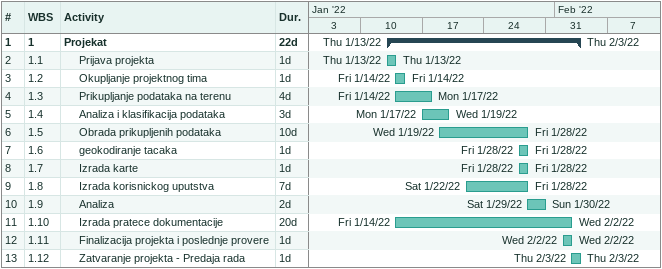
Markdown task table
| ID | WBS | Task | Duration | Start | Finish |
|---|---|---|---|---|---|
| 1 | 1 | **Projekat** | 22d | 2022-01-13 | 2022-02-03 |
| 2 | 1.1 | Prijava projekta | 1d | 2022-01-13 | 2022-01-13 |
| 3 | 1.2 | Okupljanje projektnog tima | 1d | 2022-01-14 | 2022-01-14 |
| 4 | 1.3 | Prikupljanje podataka na terenu | 4d | 2022-01-14 | 2022-01-17 |
| 5 | 1.4 | Analiza i klasifikacija podataka | 3d | 2022-01-17 | 2022-01-19 |
| 6 | 1.5 | Obrada prikupljenih podataka | 10d | 2022-01-19 | 2022-01-28 |
| 7 | 1.6 | geokodiranje tacaka | 1d | 2022-01-28 | 2022-01-28 |
| 8 | 1.7 | Izrada karte | 1d | 2022-01-28 | 2022-01-28 |
| 9 | 1.8 | Izrada korisnickog uputstva | 7d | 2022-01-22 | 2022-01-28 |
| 10 | 1.9 | Analiza | 2d | 2022-01-29 | 2022-01-30 |
| 11 | 1.10 | Izrada pratece dokumentacije | 20d | 2022-01-14 | 2022-02-02 |
| 12 | 1.11 | Finalizacija projekta i poslednje provere | 1d | 2022-02-02 | 2022-02-02 |
| 13 | 1.12 | Zatvaranje projekta - Predaja rada | 1d | 2022-02-03 | 2022-02-03 |
